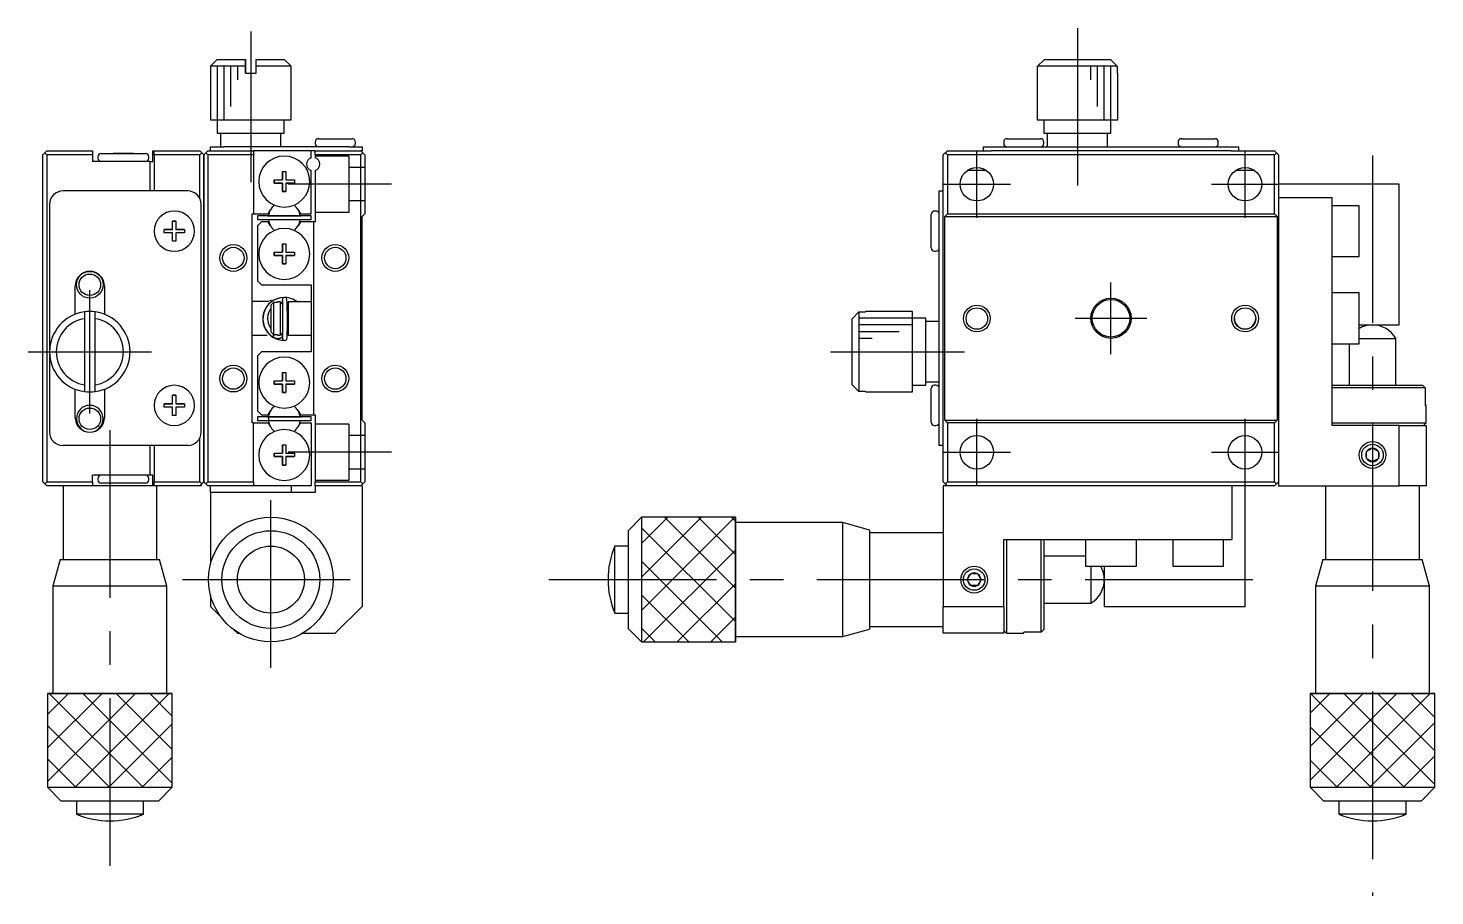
# Model space of a CAD drawing. Extents: x 128 to 393, y 4 to 157.
# Drawn here: x 288.6 to 393.4, y 55.8 to 120.6 of the extents above; entities that cross this region are included whole.
import ezdxf

# ---------------------------------------------------------------- set-up
doc = ezdxf.new("R2010")
doc.units = 0
doc.header["$LTSCALE"] = 10
doc.linetypes.add('CENTER', pattern=[2, 1.25, -0.25, 0.25, -0.25])
doc.linetypes.add('DASHED', pattern=[3.5, 2, -1.5])
doc.layers.get('0').update_dxf_attribs({"linetype": 'CONTINUOUS'})
doc.layers.add('CENTER', color=1, linetype='CENTER')

msp = doc.modelspace()

# ---------------------------------------------------------------- linework, layer by layer
at = {"color": 7, "linetype": 'CONTINUOUS'}
for p, q in [((302.656039, 118.210398), (302.156039, 117.710398)), ((304.756039, 117.710398), (302.156039, 117.710398)), ((302.156039, 117.710398), (302.156039, 113.710398)), ((302.656039, 118.210398), (304.756039, 118.210398)), ((302.656039, 118.210398), (304.756039, 118.210398)), ((304.756039, 117.710398), (304.756039, 118.210398)), ((304.756039, 118.210398), (304.756039, 117.710398)), ((304.756039, 117.210398), (304.756039, 117.710398)), ((304.756039, 117.710398), (304.756039, 117.210398)), ((305.556039, 118.210398), (307.656039, 118.210398)), ((305.556039, 118.210398), (307.656039, 118.210398)), ((305.556039, 117.710398), (305.556039, 118.210398)), ((308.156039, 117.710398), (305.556039, 117.710398)), ((305.556039, 117.210398), (305.556039, 117.710398)), ((308.156039, 117.710398), (307.656039, 118.210398)), ((308.156039, 113.710398), (308.156039, 117.710398)), ((363.821406, 117.710398), (364.326827, 118.210398)), ((363.821406, 117.210398), (363.821406, 117.710398)), ((369.767833, 117.710398), (363.821406, 117.710398)), ((364.326827, 118.210398), (369.262412, 118.210398)), ((369.262412, 118.210398), (369.767833, 117.710398)), ((369.767833, 117.710398), (369.767833, 117.210398)), ((304.756039, 117.210398), (305.556039, 117.210398)), ((304.756039, 117.210398), (305.556039, 117.210398)), ((363.79462, 117.210398), (363.821406, 117.210398)), ((363.79462, 117.210398), (363.79462, 113.710398)), ((369.767833, 117.210398), (369.79462, 117.210398)), ((369.79462, 113.710398), (369.79462, 117.210398)), ((302.156039, 113.710398), (308.156039, 113.710398)), ((302.656039, 113.710398), (302.656039, 112.710398)), ((307.656039, 112.710398), (307.656039, 113.710398)), ((363.79462, 113.710398), (369.79462, 113.710398)), ((363.79462, 113.710398), (364.29462, 113.710398)), ((364.29462, 113.710398), (369.29462, 113.710398)), ((364.29462, 113.710398), (369.29462, 113.710398)), ((364.29462, 113.710398), (364.29462, 112.710398)), ((369.29462, 113.710398), (369.79462, 113.710398)), ((369.29462, 112.710398), (369.29462, 113.710398)), ((302.656039, 112.710398), (307.656039, 112.710398)), ((302.906039, 112.710398), (302.906039, 111.710398)), ((307.406039, 111.710398), (307.406039, 112.710398)), ((310.206039, 112.310398), (312.706039, 112.310398)), ((310.706039, 112.310398), (311.331039, 112.310398)), ((311.331039, 112.310398), (311.581039, 112.310398)), ((311.581039, 112.310398), (312.206039, 112.310398)), ((361.54462, 112.310398), (364.04462, 112.310398)), ((364.29462, 112.710398), (369.29462, 112.710398)), ((364.29462, 112.710398), (364.54462, 112.710398)), ((364.54462, 112.710398), (364.54462, 111.710398)), ((369.04462, 112.710398), (369.29462, 112.710398)), ((369.04462, 111.710398), (369.04462, 112.710398)), ((374.54462, 112.310398), (377.04462, 112.310398)), ((289.656039, 111.110398), (289.806039, 111.260398)), ((289.806039, 111.260398), (289.956039, 111.410398)), ((289.956039, 111.110398), (289.806039, 111.260398)), ((289.956039, 111.410398), (293.356039, 111.410398)), ((293.356039, 111.410398), (293.356039, 111.110398)), ((294.006039, 111.210398), (297.306039, 111.210398)), ((294.006039, 111.210398), (295.531039, 111.210398)), ((294.906039, 111.210398), (295.531039, 111.210398)), ((295.531039, 111.210398), (294.906039, 111.210398)), ((295.531039, 111.210398), (295.656039, 111.210398)), ((295.531039, 111.210398), (295.781039, 111.210398)), ((295.781039, 111.210398), (295.531039, 111.210398)), ((295.656039, 111.210398), (295.781039, 111.210398)), ((295.781039, 111.210398), (297.306039, 111.210398)), ((296.406039, 111.210398), (295.781039, 111.210398)), ((295.781039, 111.210398), (296.406039, 111.210398)), ((297.856039, 110.610398), (297.856039, 111.410398)), ((297.856039, 111.410398), (297.956039, 111.410398)), ((297.956039, 111.410398), (301.356039, 111.410398)), ((297.956039, 111.110398), (297.956039, 111.410398)), ((301.356039, 111.410398), (301.506039, 111.260398)), ((301.506039, 111.260398), (301.356039, 111.110398)), ((301.506039, 111.260398), (301.656039, 111.110398)), ((301.806039, 111.260398), (301.656039, 111.110398)), ((301.806039, 111.260398), (301.956039, 111.410398)), ((301.956039, 111.110398), (301.806039, 111.260398)), ((301.956039, 111.410398), (305.356039, 111.410398)), ((302.156039, 111.410398), (302.156039, 111.710398)), ((302.156039, 111.710398), (303.156039, 111.710398)), ((310.656039, 111.710398), (303.156039, 111.710398)), ((305.356039, 111.410398), (305.356039, 111.110398)), ((309.656039, 111.410398), (305.356039, 111.410398)), ((309.956039, 111.410398), (309.656039, 111.410398)), ((309.656039, 110.887367), (309.656039, 111.410398)), ((309.956039, 112.060398), (309.956039, 111.960398)), ((309.956039, 111.110398), (309.956039, 111.410398)), ((309.956039, 111.410398), (313.356039, 111.410398)), ((312.256039, 111.710398), (310.656039, 111.710398)), ((312.456039, 111.710398), (312.256039, 111.710398)), ((312.456039, 111.710398), (313.456039, 111.710398)), ((312.956039, 111.960398), (312.956039, 112.060398)), ((313.456039, 111.410398), (313.356039, 111.410398)), ((313.356039, 111.410398), (313.506039, 111.260398)), ((313.506039, 111.260398), (313.356039, 111.110398)), ((313.456039, 111.710398), (313.456039, 111.410398)), ((313.656039, 111.110398), (313.506039, 111.260398)), ((356.94462, 111.260398), (356.79462, 111.110398)), ((357.09462, 111.410398), (356.94462, 111.260398)), ((357.09462, 111.110398), (356.94462, 111.260398)), ((357.09462, 111.410398), (360.35873, 111.410398)), ((359.79462, 111.410398), (359.79462, 111.710398)), ((359.79462, 111.710398), (360.79462, 111.710398)), ((360.79462, 111.410398), (360.35873, 111.410398)), ((360.79462, 111.710398), (361.99462, 111.710398)), ((377.79462, 111.410398), (360.79462, 111.410398)), ((361.29462, 112.060398), (361.29462, 111.960398)), ((361.99462, 111.710398), (363.59462, 111.710398)), ((363.59462, 111.710398), (374.99462, 111.710398)), ((364.29462, 111.960398), (364.29462, 112.060398)), ((374.29462, 112.060398), (374.29462, 111.960398)), ((374.99462, 111.710398), (376.59462, 111.710398)), ((376.59462, 111.710398), (377.79462, 111.710398)), ((377.29462, 111.960398), (377.29462, 112.060398)), ((377.79462, 111.710398), (378.79462, 111.710398)), ((378.23051, 111.410398), (377.79462, 111.410398)), ((378.23051, 111.410398), (381.49462, 111.410398)), ((378.79462, 111.710398), (378.79462, 111.410398)), ((381.64462, 111.260398), (381.49462, 111.410398)), ((381.64462, 111.260398), (381.49462, 111.110398)), ((381.79462, 111.110398), (381.64462, 111.260398)), ((289.656039, 86.710398), (289.656039, 111.110398)), ((289.956039, 111.110398), (289.956039, 86.710398)), ((293.356039, 111.110398), (289.956039, 111.110398)), ((293.356039, 111.110398), (293.356039, 110.610398)), ((294.856039, 110.610398), (293.356039, 110.610398)), ((293.756039, 110.960398), (293.756039, 110.860398)), ((296.456039, 110.610398), (294.856039, 110.610398)), ((297.656039, 110.610398), (296.456039, 110.610398)), ((297.556039, 110.860398), (297.556039, 110.960398)), ((297.656039, 108.410398), (297.656039, 110.610398)), ((297.656039, 110.610398), (297.856039, 110.610398)), ((301.356039, 111.110398), (297.956039, 111.110398)), ((297.956039, 111.110398), (297.956039, 108.410398)), ((301.356039, 107.846288), (301.356039, 111.110398)), ((301.656039, 111.110398), (301.656039, 86.710398)), ((301.656039, 86.710398), (301.656039, 111.110398)), ((305.356039, 111.110398), (301.956039, 111.110398)), ((301.956039, 111.110398), (301.956039, 86.710398)), ((305.356039, 111.110398), (305.356039, 106.710398)), ((309.956039, 111.110398), (309.956039, 110.887367)), ((313.356039, 111.110398), (309.956039, 111.110398)), ((313.356039, 86.710398), (313.356039, 111.110398)), ((313.656039, 111.110398), (313.656039, 106.710398)), ((356.79462, 86.710398), (356.79462, 111.110398)), ((357.09462, 111.110398), (357.09462, 106.710398)), ((381.49462, 111.110398), (357.09462, 111.110398)), ((381.49462, 106.710398), (381.49462, 111.110398)), ((381.79462, 111.110398), (381.79462, 86.710398)), ((306.906039, 109.235398), (307.531039, 109.235398)), ((306.906039, 108.985398), (306.906039, 109.235398)), ((306.906039, 109.235398), (306.906039, 108.985398)), ((307.531039, 109.860398), (307.781039, 109.860398)), ((307.531039, 109.235398), (307.531039, 109.860398)), ((307.531039, 109.860398), (307.531039, 109.235398)), ((307.781039, 109.860398), (307.781039, 109.235398)), ((307.781039, 109.235398), (308.406039, 109.235398)), ((308.406039, 109.235398), (308.406039, 108.985398)), ((309.656039, 106.710398), (309.656039, 109.933428)), ((309.956039, 109.933428), (309.956039, 106.110398)), ((360.012888, 109.933428), (358.576352, 109.933428)), ((380.012888, 109.933428), (378.576352, 109.933428)), ((300.456039, 108.410398), (291.156039, 108.410398)), ((307.531039, 108.985398), (306.906039, 108.985398)), ((306.906039, 108.985398), (307.531039, 108.985398)), ((307.531039, 108.360398), (307.531039, 108.985398)), ((307.531039, 108.985398), (307.531039, 108.360398)), ((307.781039, 108.360398), (307.531039, 108.360398)), ((307.531039, 108.360398), (307.781039, 108.360398)), ((308.406039, 108.985398), (307.781039, 108.985398)), ((307.781039, 108.985398), (307.781039, 108.360398)), ((307.781039, 108.985398), (308.406039, 108.985398)), ((356.49462, 108.410398), (356.79462, 108.410398)), ((356.49462, 107.410398), (356.49462, 108.410398)), ((390.79462, 108.910398), (381.79462, 108.910398)), ((390.79462, 98.410398), (390.79462, 108.910398)), ((290.156039, 107.410398), (290.156039, 96.410398)), ((301.456039, 90.410398), (301.456039, 107.410398)), ((306.454573, 106.710398), (306.625036, 107.005648)), ((308.687042, 107.005648), (308.857505, 106.710398)), ((356.49462, 106.210398), (356.49462, 107.410398)), ((381.79462, 107.910398), (385.79462, 107.910398)), ((385.79462, 90.910398), (385.79462, 107.910398)), ((387.79462, 107.310398), (385.79462, 107.310398)), ((387.79462, 103.510398), (387.79462, 107.310398)), ((299.331039, 106.160398), (299.581039, 106.160398)), ((299.331039, 105.535398), (299.331039, 106.160398)), ((299.581039, 106.160398), (299.331039, 106.160398)), ((299.581039, 106.160398), (299.581039, 105.535398)), ((305.256039, 106.710398), (305.356039, 106.710398)), ((305.256039, 99.710398), (305.256039, 106.710398)), ((305.356039, 106.710398), (306.454573, 106.710398)), ((305.656039, 106.560398), (305.656039, 106.260398)), ((309.656039, 106.560398), (305.656039, 106.560398)), ((306.475027, 106.560398), (305.656039, 106.560398)), ((309.656039, 106.260398), (305.656039, 106.260398)), ((305.956039, 106.110398), (305.656039, 105.810398)), ((306.454573, 106.110398), (305.956039, 106.110398)), ((306.406039, 106.5604), (306.475027, 106.5604)), ((306.406039, 106.5604), (306.475027, 106.5604)), ((306.406039, 106.5604), (306.475027, 106.5604)), ((306.406039, 106.5604), (306.475027, 106.5604)), ((306.406039, 106.5604), (308.906039, 106.5604)), ((306.406039, 106.5604), (306.475027, 106.5604)), ((306.406039, 106.5604), (306.475027, 106.5604)), ((306.406039, 106.5604), (306.475027, 106.5604)), ((306.625036, 105.815148), (306.454573, 106.110398)), ((308.857505, 106.110398), (308.687042, 105.815148)), ((308.837051, 106.5604), (308.906039, 106.5604)), ((308.837051, 106.5604), (308.906039, 106.5604)), ((308.837051, 106.5604), (308.906039, 106.5604)), ((308.837051, 106.5604), (308.906039, 106.5604)), ((308.837051, 106.5604), (308.906039, 106.5604)), ((308.837051, 106.5604), (308.906039, 106.5604)), ((308.837051, 106.5604), (308.906039, 106.5604)), ((308.837051, 106.5604), (308.906039, 106.5604)), ((308.837051, 106.5604), (308.906039, 106.5604)), ((308.837051, 106.5604), (308.906039, 106.5604)), ((308.837051, 106.5604), (308.906039, 106.5604)), ((308.837051, 106.5604), (308.906039, 106.5604)), ((308.837051, 106.5604), (308.906039, 106.5604)), ((309.656039, 106.560398), (308.837052, 106.560398)), ((308.857505, 106.710398), (309.656039, 106.710398)), ((309.856039, 106.110398), (308.857505, 106.110398)), ((309.656039, 106.260398), (309.656039, 106.560398)), ((309.856039, 91.710398), (309.856039, 106.110398)), ((309.956039, 106.110398), (309.856039, 106.110398)), ((313.456039, 106.510398), (313.656039, 106.710398)), ((313.456039, 91.310398), (313.456039, 106.510398)), ((355.89462, 104.160398), (355.89462, 106.660398)), ((356.24462, 106.910398), (356.14462, 106.910398)), ((356.49462, 104.610398), (356.49462, 106.210398)), ((356.89462, 106.510398), (357.09462, 106.710398)), ((356.89462, 106.510398), (381.69462, 106.510398)), ((356.89462, 91.310398), (356.89462, 106.510398)), ((357.09462, 106.710398), (381.49462, 106.710398)), ((381.49462, 106.710398), (381.69462, 106.510398)), ((381.69462, 106.510398), (381.69462, 91.310398)), ((298.706039, 105.535398), (299.331039, 105.535398)), ((298.706039, 105.285398), (298.706039, 105.535398)), ((299.331039, 105.535398), (298.706039, 105.535398)), ((299.331039, 105.285398), (298.706039, 105.285398)), ((299.331039, 104.660398), (299.331039, 105.285398)), ((299.581039, 105.535398), (300.206039, 105.535398)), ((300.206039, 105.535398), (299.581039, 105.535398)), ((299.581039, 105.285398), (299.581039, 104.660398)), ((300.206039, 105.285398), (299.581039, 105.285398)), ((300.206039, 105.535398), (300.206039, 105.285398)), ((305.656039, 105.810398), (305.656039, 101.710398)), ((299.581039, 104.660398), (299.331039, 104.660398)), ((307.531039, 104.460398), (307.781039, 104.460398)), ((307.531039, 103.835398), (307.531039, 104.460398)), ((307.531039, 104.460398), (307.531039, 103.835398)), ((307.781039, 104.460398), (307.781039, 103.835398)), ((356.14462, 103.910398), (356.24462, 103.910398)), ((356.49462, 93.210398), (356.49462, 104.610398)), ((306.906039, 103.835398), (307.531039, 103.835398)), ((306.906039, 103.585398), (306.906039, 103.835398)), ((306.906039, 103.835398), (306.906039, 103.585398)), ((307.531039, 103.585398), (306.906039, 103.585398)), ((306.906039, 103.585398), (307.531039, 103.585398)), ((307.531039, 102.960398), (307.531039, 103.585398)), ((307.531039, 103.585398), (307.531039, 102.960398)), ((307.781039, 102.960398), (307.531039, 102.960398)), ((307.531039, 102.960398), (307.781039, 102.960398)), ((307.781039, 103.835398), (308.406039, 103.835398)), ((308.406039, 103.585398), (307.781039, 103.585398)), ((307.781039, 103.585398), (307.781039, 102.960398)), ((307.781039, 103.585398), (308.406039, 103.585398)), ((308.406039, 103.835398), (308.406039, 103.585398)), ((385.79462, 103.510398), (387.79462, 103.510398)), ((292.056039, 99.201455), (292.056039, 101.310398)), ((294.256039, 101.310398), (294.256039, 99.201455)), ((305.656039, 101.710398), (305.956039, 101.410398)), ((305.956039, 101.410398), (309.656039, 101.410398)), ((309.656039, 101.410398), (309.656039, 96.410398)), ((387.79462, 100.810398), (385.79462, 100.810398)), ((387.79462, 97.010398), (387.79462, 100.810398)), ((306.494793, 100.160398), (305.256039, 100.160398)), ((305.256039, 98.110398), (305.256039, 99.710398)), ((306.555956, 100.202458), (306.549994, 100.206442)), ((306.671429, 100.270381), (306.555962, 100.211786)), ((306.856039, 100.090398), (306.656039, 99.880347)), ((306.656039, 99.880347), (306.656039, 97.900448)), ((306.856039, 100.090398), (306.856039, 97.690398)), ((307.156039, 100.090398), (306.856039, 100.090398)), ((307.156039, 100.140398), (307.156039, 100.090398)), ((307.356039, 100.140398), (307.156039, 100.140398)), ((307.356039, 100.140398), (307.356039, 97.640398)), ((307.529637, 99.9668), (307.356039, 100.140398)), ((307.409988, 100.086603), (307.501619, 100.10167)), ((307.459363, 100.037363), (307.418694, 100.088346)), ((307.499559, 100.023452), (307.498954, 99.997825)), ((307.502907, 100.139574), (307.499559, 100.023452)), ((307.508336, 100.254935), (307.502907, 100.139574)), ((307.52938, 100.358863), (307.508336, 100.254935)), ((307.518759, 100.250908), (307.518759, 97.471253)), ((307.59882, 100.436136), (307.52938, 100.358863)), ((307.697476, 100.460876), (307.59882, 100.436136)), ((307.795557, 100.425025), (307.697476, 100.460876)), ((307.856649, 100.338468), (307.795557, 100.425025)), ((307.876637, 100.092056), (307.902544, 100.087103)), ((307.956039, 100.140398), (307.87744, 100.061799)), ((307.956039, 100.140398), (307.956039, 97.640398)), ((309.656039, 100.140398), (307.956039, 100.140398)), ((292.756039, 99.383611), (292.756039, 98.87819)), ((292.756039, 99.383611), (292.756039, 93.437184)), ((292.756039, 98.87819), (292.756039, 93.942605)), ((293.556039, 98.87819), (293.556039, 99.383611)), ((293.556039, 93.942605), (293.556039, 98.87819)), ((306.459498, 99.209666), (306.5085, 99.348451)), ((306.5085, 99.348451), (306.5744, 99.48237)), ((306.5744, 99.48237), (306.632518, 99.574717)), ((306.632518, 99.574717), (306.655868, 99.607243)), ((349.99462, 98.87819), (350.49462, 99.383611)), ((349.99462, 93.942605), (349.99462, 98.87819)), ((350.49462, 99.383611), (350.49462, 93.437184)), ((350.49462, 99.383611), (350.99462, 99.383611)), ((350.99462, 99.383611), (350.99462, 99.410398)), ((354.49462, 99.410398), (350.99462, 99.410398)), ((354.49462, 98.910398), (354.49462, 99.410398)), ((354.49462, 93.410398), (354.49462, 99.410398)), ((354.49462, 93.910398), (354.49462, 98.910398)), ((354.49462, 93.910398), (354.49462, 98.910398)), ((355.49462, 98.910398), (354.49462, 98.910398)), ((355.49462, 93.910398), (355.49462, 98.910398)), ((355.49462, 98.660398), (355.49462, 98.910398)), ((356.49462, 98.660398), (355.49462, 98.660398)), ((305.256039, 91.110398), (305.256039, 98.110398)), ((305.256039, 97.660398), (306.37583, 97.660398)), ((306.656039, 97.900448), (306.856039, 97.690398)), ((306.797513, 97.515958), (306.883241, 97.67419)), ((306.823462, 97.553352), (306.819718, 97.546263)), ((306.827582, 97.560958), (306.823462, 97.553352)), ((306.832056, 97.569045), (306.827582, 97.560958)), ((306.836862, 97.577572), (306.832056, 97.569045)), ((306.841976, 97.586498), (306.836862, 97.577572)), ((306.847374, 97.595777), (306.841976, 97.586498)), ((306.853029, 97.605364), (306.847374, 97.595777)), ((306.858912, 97.615212), (306.853029, 97.605364)), ((306.856039, 97.690398), (307.156039, 97.690398)), ((306.864994, 97.625272), (306.858912, 97.615212)), ((306.871246, 97.635494), (306.864994, 97.625272)), ((306.877636, 97.645827), (306.871246, 97.635494)), ((306.884133, 97.656221), (306.877636, 97.645827)), ((306.883241, 97.67419), (306.894709, 97.692087)), ((306.890705, 97.666624), (306.884133, 97.656221)), ((306.905986, 97.690398), (306.890705, 97.666624)), ((307.156039, 97.690398), (307.156039, 97.640398)), ((307.156039, 97.640398), (307.356039, 97.640398)), ((307.356039, 97.640398), (307.530857, 97.815215)), ((307.501421, 97.629131), (307.501571, 97.640273)), ((307.501421, 97.629131), (307.506298, 97.501491)), ((307.501571, 97.640273), (307.502676, 97.651383)), ((307.502676, 97.651383), (307.504732, 97.662399)), ((307.504732, 97.662399), (307.507727, 97.673262)), ((307.507727, 97.673262), (307.511643, 97.683911)), ((307.511643, 97.683911), (307.516461, 97.694289)), ((307.516461, 97.694289), (307.522153, 97.704339)), ((307.522153, 97.704339), (307.528689, 97.714006)), ((307.949332, 97.646885), (307.876661, 97.631353)), ((307.878711, 97.710398), (307.886039, 97.710398)), ((307.878882, 97.717555), (307.956039, 97.640398)), ((307.956039, 97.640398), (309.656039, 97.640398)), ((387.79462, 98.410398), (390.79462, 98.410398)), ((306.805077, 97.512308), (306.805073, 97.511269)), ((306.805073, 97.511269), (306.805577, 97.510231)), ((306.80529, 97.513672), (306.805077, 97.512308)), ((306.805712, 97.515356), (306.80529, 97.513672)), ((306.805577, 97.510231), (306.832782, 97.493881)), ((306.806342, 97.517358), (306.805712, 97.515356)), ((306.807179, 97.519673), (306.806342, 97.517358)), ((306.808221, 97.522296), (306.807179, 97.519673)), ((306.809465, 97.525221), (306.808221, 97.522296)), ((306.810908, 97.528441), (306.809465, 97.525221)), ((306.813425, 97.533776), (306.810908, 97.528441)), ((306.816367, 97.539727), (306.813425, 97.533776)), ((306.819718, 97.546263), (306.816367, 97.539727)), ((306.832782, 97.493881), (306.862297, 97.478035)), ((306.862297, 97.478035), (306.892562, 97.46368)), ((306.892562, 97.46368), (306.923501, 97.450851)), ((306.923501, 97.450851), (306.955036, 97.43958)), ((306.955036, 97.43958), (306.987091, 97.429893)), ((306.987091, 97.429893), (307.019585, 97.421815)), ((307.019585, 97.421815), (307.05244, 97.415366)), ((307.05244, 97.415366), (307.085573, 97.410562)), ((307.085573, 97.410562), (307.118904, 97.407413)), ((307.118904, 97.407413), (307.152349, 97.405928)), ((307.152349, 97.405928), (307.185827, 97.406111)), ((307.185827, 97.406111), (307.219254, 97.407961)), ((307.219254, 97.407961), (307.25255, 97.411473)), ((307.25255, 97.411473), (307.28563, 97.416638)), ((307.28563, 97.416638), (307.318415, 97.423445)), ((307.318415, 97.423445), (307.350823, 97.431876)), ((307.350823, 97.431876), (307.382773, 97.441911)), ((307.382773, 97.441911), (307.414188, 97.453525)), ((307.414188, 97.453525), (307.44499, 97.466689)), ((307.44499, 97.466689), (307.475103, 97.481372)), ((307.475103, 97.481372), (307.504452, 97.497537)), ((307.504452, 97.497537), (307.506481, 97.498726)), ((307.506298, 97.501491), (307.517213, 97.398222)), ((307.517213, 97.398222), (307.568518, 97.308962)), ((307.568518, 97.308962), (307.659337, 97.263606)), ((307.659337, 97.263606), (307.761527, 97.276774)), ((307.761527, 97.276774), (307.838735, 97.344924)), ((307.838735, 97.344924), (307.868509, 97.452028)), ((385.79462, 97.010398), (387.79462, 97.010398)), ((387.04462, 97.010398), (387.04462, 93.910398)), ((387.79462, 97.410398), (390.54462, 97.410398)), ((390.54462, 93.910398), (390.54462, 97.410398)), ((290.156039, 96.410398), (290.156039, 90.410398)), ((305.956039, 96.410398), (305.656039, 96.110398)), ((305.656039, 96.110398), (305.656039, 92.010398)), ((309.656039, 96.410398), (305.956039, 96.410398)), ((307.531039, 94.860398), (307.781039, 94.860398)), ((307.531039, 94.235398), (307.531039, 94.860398)), ((307.531039, 94.860398), (307.531039, 94.235398)), ((307.781039, 94.860398), (307.781039, 94.235398)), ((292.056039, 91.510398), (292.056039, 93.619341)), ((292.756039, 93.942605), (292.756039, 93.437184)), ((293.556039, 93.437184), (293.556039, 93.942605)), ((294.256039, 93.619341), (294.256039, 91.510398)), ((306.906039, 94.235398), (307.531039, 94.235398)), ((306.906039, 93.985398), (306.906039, 94.235398)), ((306.906039, 94.235398), (306.906039, 93.985398)), ((307.531039, 93.985398), (306.906039, 93.985398)), ((306.906039, 93.985398), (307.531039, 93.985398)), ((307.531039, 93.360398), (307.531039, 93.985398)), ((307.531039, 93.985398), (307.531039, 93.360398)), ((307.781039, 93.360398), (307.531039, 93.360398)), ((307.531039, 93.360398), (307.781039, 93.360398)), ((307.781039, 94.235398), (308.406039, 94.235398)), ((308.406039, 93.985398), (307.781039, 93.985398)), ((307.781039, 93.985398), (307.781039, 93.360398)), ((307.781039, 93.985398), (308.406039, 93.985398)), ((308.406039, 94.235398), (308.406039, 93.985398)), ((350.49462, 93.437184), (349.99462, 93.942605)), ((350.99462, 93.437184), (350.49462, 93.437184)), ((350.99462, 93.410398), (350.99462, 93.437184)), ((350.99462, 93.410398), (354.49462, 93.410398)), ((354.49462, 93.410398), (354.49462, 93.910398)), ((354.49462, 93.910398), (355.49462, 93.910398)), ((355.49462, 93.910398), (355.49462, 94.160398)), ((355.49462, 94.160398), (356.49462, 94.160398)), ((355.89462, 91.160398), (355.89462, 93.660398)), ((356.24462, 93.910398), (356.14462, 93.910398)), ((385.79462, 93.910398), (392.519871, 93.910398)), ((392.723678, 93.710398), (385.79462, 93.710398)), ((392.519871, 93.910398), (392.723678, 93.710398)), ((392.723678, 93.710398), (392.723678, 92.410398)), ((298.706039, 92.535398), (299.331039, 92.535398)), ((298.706039, 92.285398), (298.706039, 92.535398)), ((299.331039, 92.535398), (298.706039, 92.535398)), ((299.331039, 93.160398), (299.581039, 93.160398)), ((299.331039, 92.535398), (299.331039, 93.160398)), ((299.581039, 93.160398), (299.331039, 93.160398)), ((299.581039, 93.160398), (299.581039, 92.535398)), ((299.581039, 92.535398), (300.206039, 92.535398)), ((300.206039, 92.535398), (299.581039, 92.535398)), ((300.206039, 92.535398), (300.206039, 92.285398)), ((356.49462, 91.610398), (356.49462, 93.210398)), ((392.79462, 92.410398), (392.723678, 92.410398)), ((392.79462, 91.110398), (392.79462, 92.410398)), ((299.331039, 92.285398), (298.706039, 92.285398)), ((299.331039, 91.660398), (299.331039, 92.285398)), ((299.581039, 91.660398), (299.331039, 91.660398)), ((299.581039, 92.285398), (299.581039, 91.660398)), ((300.206039, 92.285398), (299.581039, 92.285398)), ((305.656039, 92.010398), (305.956039, 91.710398)), ((305.656039, 91.560398), (305.656039, 91.260398)), ((309.656039, 91.560398), (305.656039, 91.560398)), ((306.475027, 91.560398), (305.656039, 91.560398)), ((309.656039, 91.260398), (305.656039, 91.260398)), ((305.956039, 91.710398), (306.454573, 91.710398)), ((306.406039, 91.5604), (306.475027, 91.5604)), ((306.406039, 91.5604), (306.475027, 91.5604)), ((306.406039, 91.5604), (308.906039, 91.5604)), ((306.406039, 91.5604), (306.475027, 91.5604)), ((306.406039, 91.5604), (306.475027, 91.5604)), ((306.454573, 91.710398), (306.625036, 92.005648)), ((308.687042, 92.005648), (308.857505, 91.710398)), ((308.837051, 91.5604), (308.906039, 91.5604)), ((308.837051, 91.5604), (308.906039, 91.5604)), ((308.837051, 91.5604), (308.906039, 91.5604)), ((308.837051, 91.5604), (308.906039, 91.5604)), ((308.837051, 91.5604), (308.906039, 91.5604)), ((308.837051, 91.5604), (308.906039, 91.5604)), ((308.837051, 91.5604), (308.906039, 91.5604)), ((308.837051, 91.5604), (308.906039, 91.5604)), ((308.837051, 91.5604), (308.906039, 91.5604)), ((308.837051, 91.5604), (308.906039, 91.5604)), ((308.837051, 91.5604), (308.906039, 91.5604)), ((308.837051, 91.5604), (308.906039, 91.5604)), ((308.837051, 91.5604), (308.906039, 91.5604)), ((309.656039, 91.560398), (308.837052, 91.560398)), ((308.857505, 91.710398), (309.856039, 91.710398)), ((309.656039, 91.260398), (309.656039, 91.560398)), ((309.856039, 91.710398), (309.956039, 91.710398)), ((309.956039, 91.710398), (309.956039, 86.710398)), ((313.656039, 91.110398), (313.456039, 91.310398)), ((356.49462, 90.410398), (356.49462, 91.610398)), ((356.89462, 91.310398), (381.69462, 91.310398)), ((357.09462, 91.110398), (356.89462, 91.310398)), ((381.69462, 91.310398), (381.49462, 91.110398)), ((305.356039, 91.110398), (305.256039, 91.110398)), ((305.356039, 86.710398), (305.356039, 91.110398)), ((305.356039, 91.110398), (306.454573, 91.110398)), ((306.454573, 91.110398), (306.625036, 90.815148)), ((308.687042, 90.815148), (308.857505, 91.110398)), ((308.857505, 91.110398), (309.656039, 91.110398)), ((309.656039, 91.110398), (309.656039, 86.410398)), ((313.656039, 91.110398), (313.656039, 86.710398)), ((356.14462, 90.910398), (356.24462, 90.910398)), ((356.49462, 89.410398), (356.49462, 90.410398)), ((381.49462, 91.110398), (357.09462, 91.110398)), ((357.09462, 91.110398), (357.09462, 86.710398)), ((381.49462, 86.710398), (381.49462, 91.110398)), ((385.79462, 91.110398), (392.79462, 91.110398)), ((390.79462, 90.910398), (385.79462, 90.910398)), ((390.79462, 86.410398), (390.79462, 90.910398)), ((390.79462, 90.910398), (392.79462, 90.910398)), ((392.59462, 90.910398), (392.79462, 91.110398)), ((392.79462, 90.910398), (392.79462, 86.410398)), ((300.456039, 89.410398), (291.156039, 89.410398)), ((297.656039, 87.210398), (297.656039, 89.410398)), ((297.956039, 89.410398), (297.956039, 86.710398)), ((301.356039, 86.710398), (301.356039, 89.974508)), ((307.531039, 89.460398), (307.781039, 89.460398)), ((307.531039, 88.835398), (307.531039, 89.460398)), ((307.531039, 89.460398), (307.531039, 88.835398)), ((307.781039, 89.460398), (307.781039, 88.835398)), ((356.79462, 89.410398), (356.49462, 89.410398)), ((388.380874, 88.991137), (388.758366, 89.209082)), ((388.758366, 89.209082), (388.79462, 89.230013)), ((388.79462, 89.230013), (388.830874, 89.209082)), ((388.830874, 89.209082), (389.208366, 88.991137)), ((306.906039, 88.835398), (307.531039, 88.835398)), ((306.906039, 88.585398), (306.906039, 88.835398)), ((306.906039, 88.835398), (306.906039, 88.585398)), ((307.531039, 88.585398), (306.906039, 88.585398)), ((306.906039, 88.585398), (307.531039, 88.585398)), ((307.531039, 87.960398), (307.531039, 88.585398)), ((307.531039, 88.585398), (307.531039, 87.960398)), ((307.781039, 88.835398), (308.406039, 88.835398)), ((308.406039, 88.585398), (307.781039, 88.585398)), ((307.781039, 88.585398), (307.781039, 87.960398)), ((307.781039, 88.585398), (308.406039, 88.585398)), ((308.406039, 88.835398), (308.406039, 88.585398)), ((388.34462, 88.970205), (388.380874, 88.991137)), ((388.34462, 88.928343), (388.34462, 88.970205)), ((388.34462, 88.492453), (388.34462, 88.928343)), ((388.34462, 88.45059), (388.34462, 88.492453)), ((388.380874, 88.429659), (388.34462, 88.45059)), ((388.758366, 88.211714), (388.380874, 88.429659)), ((388.79462, 88.190782), (388.758366, 88.211714)), ((388.830874, 88.211714), (388.79462, 88.190782)), ((389.208366, 88.429659), (388.830874, 88.211714)), ((389.208366, 88.991137), (389.24462, 88.970205)), ((389.24462, 88.45059), (389.208366, 88.429659)), ((389.24462, 88.970205), (389.24462, 88.928343)), ((389.24462, 88.928343), (389.24462, 88.492453)), ((389.24462, 88.492453), (389.24462, 88.45059)), ((294.856039, 87.210398), (293.356039, 87.210398)), ((293.356039, 86.710398), (293.356039, 87.210398)), ((296.456039, 87.210398), (294.856039, 87.210398)), ((297.656039, 87.210398), (296.456039, 87.210398)), ((297.856039, 87.210398), (297.656039, 87.210398)), ((297.856039, 86.410398), (297.856039, 87.210398)), ((307.781039, 87.960398), (307.531039, 87.960398)), ((307.531039, 87.960398), (307.781039, 87.960398)), ((289.806039, 86.560398), (289.656039, 86.710398)), ((289.806039, 86.560398), (289.956039, 86.710398)), ((289.956039, 86.410398), (289.806039, 86.560398)), ((289.956039, 86.710398), (293.356039, 86.710398)), ((293.356039, 86.410398), (289.956039, 86.410398)), ((291.156039, 86.410398), (291.156039, 80.910398)), ((293.356039, 86.710398), (293.356039, 86.410398)), ((297.856039, 86.410398), (293.356039, 86.410398)), ((293.756039, 86.960398), (293.756039, 86.860398)), ((295.656039, 86.610398), (294.006039, 86.610398)), ((295.531039, 86.610398), (294.906039, 86.610398)), ((295.781039, 86.610398), (295.531039, 86.610398)), ((297.306039, 86.610398), (295.656039, 86.610398)), ((296.406039, 86.610398), (295.781039, 86.610398)), ((297.556039, 86.860398), (297.556039, 86.960398)), ((297.956039, 86.410398), (297.856039, 86.410398)), ((297.956039, 86.710398), (301.356039, 86.710398)), ((297.956039, 86.410398), (297.956039, 86.710398)), ((301.356039, 86.410398), (297.956039, 86.410398)), ((298.156039, 80.910398), (298.156039, 86.410398)), ((301.356039, 86.710398), (301.506039, 86.560398)), ((301.506039, 86.560398), (301.356039, 86.410398)), ((301.456039, 86.410398), (301.356039, 86.410398)), ((301.456039, 86.510398), (301.456039, 86.410398)), ((301.656039, 86.710398), (301.506039, 86.560398)), ((301.806039, 86.560398), (301.656039, 86.710398)), ((301.806039, 86.560398), (301.956039, 86.710398)), ((301.956039, 86.410398), (301.806039, 86.560398)), ((301.956039, 86.710398), (305.356039, 86.710398)), ((305.356039, 86.410398), (301.956039, 86.410398)), ((302.156039, 85.910398), (302.156039, 86.410398)), ((305.356039, 86.710398), (305.356039, 86.410398)), ((309.656039, 86.410398), (305.356039, 86.410398)), ((308.156039, 86.410398), (308.156039, 85.910398)), ((309.956039, 86.710398), (313.356039, 86.710398)), ((309.956039, 86.410398), (309.956039, 86.710398)), ((313.456039, 86.410398), (309.956039, 86.410398)), ((309.956039, 86.410398), (309.956039, 85.910398)), ((313.356039, 86.710398), (313.506039, 86.560398)), ((313.506039, 86.560398), (313.356039, 86.410398)), ((313.456039, 86.410398), (313.456039, 77.410398)), ((313.506039, 86.560398), (313.656039, 86.710398)), ((356.79462, 86.710398), (356.94462, 86.560398)), ((378.29462, 86.410398), (356.79462, 86.410398)), ((356.79462, 86.410398), (356.79462, 77.410398)), ((356.94462, 86.560398), (357.09462, 86.710398)), ((356.94462, 86.560398), (357.09462, 86.410398)), ((357.09462, 86.710398), (381.49462, 86.710398)), ((378.29462, 86.410398), (378.29462, 82.410398)), ((381.49462, 86.410398), (378.29462, 86.410398)), ((379.29462, 77.410398), (379.29462, 86.410398)), ((381.49462, 86.710398), (381.64462, 86.560398)), ((381.49462, 86.410398), (381.64462, 86.560398)), ((381.64462, 86.560398), (381.79462, 86.710398)), ((381.79462, 86.710398), (381.79462, 86.410398)), ((381.79462, 86.410398), (390.79462, 86.410398)), ((385.29462, 86.410398), (385.29462, 80.910398)), ((392.79462, 86.410398), (390.79462, 86.410398)), ((392.29462, 80.910398), (392.29462, 86.410398)), ((302.156039, 85.910398), (302.156039, 80.581935)), ((309.956039, 85.910398), (302.156039, 85.910398)), ((334.29462, 84.060398), (333.29462, 83.060398)), ((334.29462, 84.060398), (334.29462, 74.760398)), ((341.29462, 84.060398), (334.29462, 84.060398)), ((341.29462, 84.060398), (341.29462, 74.760398)), ((341.29462, 84.060398), (341.29462, 83.660398)), ((333.29462, 83.060398), (333.29462, 75.760398)), ((341.29462, 83.660398), (341.29462, 79.410398)), ((341.29462, 83.660398), (341.29462, 75.160398)), ((349.29462, 83.660398), (341.29462, 83.660398)), ((349.29462, 75.160398), (349.29462, 83.660398)), ((351.29462, 83.110398), (349.29462, 83.660398)), ((351.29462, 83.110398), (351.29462, 75.710398)), ((351.29462, 83.110398), (351.29462, 82.910398)), ((351.29462, 82.910398), (351.29462, 75.910398)), ((356.79462, 82.910398), (351.29462, 82.910398)), ((332.29462, 76.910398), (332.29462, 81.910398)), ((333.29462, 81.910398), (332.29462, 81.910398)), ((361.29462, 82.410398), (378.29462, 82.410398)), ((361.29462, 77.410398), (361.29462, 82.410398)), ((361.49462, 82.410398), (361.49462, 75.410398)), ((364.09462, 75.481339), (364.09462, 82.410398)), ((364.29462, 82.410398), (364.29462, 75.685146)), ((367.39462, 82.410398), (367.39462, 80.410398)), ((371.19462, 80.410398), (371.19462, 82.410398)), ((373.89462, 82.410398), (373.89462, 80.410398)), ((377.69462, 80.410398), (377.69462, 82.410398)), ((290.956039, 80.910398), (290.406039, 78.910398)), ((290.956039, 80.910398), (298.356039, 80.910398)), ((290.956039, 80.910398), (291.156039, 80.910398)), ((291.156039, 80.910398), (298.156039, 80.910398)), ((298.156039, 80.910398), (298.356039, 80.910398)), ((298.906039, 78.910398), (298.356039, 80.910398)), ((367.39462, 81.160398), (364.29462, 81.160398)), ((385.09462, 80.910398), (384.54462, 78.910398)), ((385.09462, 80.910398), (392.49462, 80.910398)), ((385.09462, 80.910398), (385.29462, 80.910398)), ((385.29462, 80.910398), (392.29462, 80.910398)), ((392.29462, 80.910398), (392.49462, 80.910398)), ((393.04462, 78.910398), (392.49462, 80.910398)), ((358.595936, 79.446652), (358.813881, 79.824144)), ((358.813881, 79.824144), (358.834812, 79.860398)), ((358.834812, 79.860398), (358.876675, 79.860398)), ((358.876675, 79.860398), (359.312565, 79.860398)), ((359.312565, 79.860398), (359.354427, 79.860398)), ((359.354427, 79.860398), (359.375359, 79.824144)), ((359.375359, 79.824144), (359.593304, 79.446652)), ((367.39462, 80.410398), (371.19462, 80.410398)), ((367.79462, 80.410398), (367.79462, 77.660398)), ((368.79462, 80.410398), (368.79462, 77.410398)), ((373.89462, 80.410398), (377.69462, 80.410398)), ((294.656039, 78.910398), (290.406039, 78.910398)), ((290.406039, 78.910398), (290.406039, 70.910398)), ((298.906039, 78.910398), (294.656039, 78.910398)), ((298.906039, 70.910398), (298.906039, 78.910398)), ((341.29462, 79.410398), (341.29462, 75.160398)), ((358.575004, 79.410398), (358.595936, 79.446652)), ((358.595936, 79.374144), (358.575004, 79.410398)), ((358.813881, 78.996652), (358.595936, 79.374144)), ((358.834812, 78.960398), (358.813881, 78.996652)), ((358.876675, 78.960398), (358.834812, 78.960398)), ((359.312565, 78.960398), (358.876675, 78.960398)), ((359.354427, 78.960398), (359.312565, 78.960398)), ((359.375359, 78.996652), (359.354427, 78.960398)), ((359.593304, 79.374144), (359.375359, 78.996652)), ((359.593304, 79.446652), (359.614235, 79.410398)), ((359.614235, 79.410398), (359.593304, 79.374144)), ((393.04462, 78.910398), (384.54462, 78.910398)), ((384.54462, 78.910398), (384.54462, 70.910398)), ((393.04462, 70.910398), (393.04462, 78.910398)), ((302.156039, 78.23886), (302.156039, 77.410398)), ((364.29462, 77.660398), (367.79462, 77.660398)), ((302.156039, 77.410398), (302.907291, 76.659146)), ((311.456039, 75.410398), (313.456039, 77.410398)), ((332.29462, 76.910398), (333.29462, 76.910398)), ((356.79462, 77.410398), (361.29462, 77.410398)), ((356.79462, 75.410398), (356.79462, 77.410398)), ((361.29462, 77.410398), (361.29462, 75.410398)), ((368.79462, 77.410398), (379.29462, 77.410398)), ((303.904788, 75.661649), (304.156039, 75.410398)), ((333.29462, 75.760398), (334.29462, 74.760398)), ((349.29462, 75.160398), (351.29462, 75.710398)), ((351.29462, 75.910398), (351.29462, 75.710398)), ((351.29462, 75.910398), (356.79462, 75.910398)), ((361.29462, 75.610398), (361.49462, 75.410398)), ((364.29462, 75.685146), (364.09462, 75.481339)), ((304.156039, 75.410398), (304.284858, 75.410398)), ((309.02722, 75.410398), (311.456039, 75.410398)), ((334.29462, 74.760398), (341.29462, 74.760398)), ((341.29462, 75.160398), (341.29462, 74.760398)), ((341.29462, 75.160398), (349.29462, 75.160398)), ((361.29462, 75.410398), (356.79462, 75.410398)), ((361.49462, 75.410398), (362.79462, 75.410398)), ((362.79462, 75.410398), (362.79462, 75.481339)), ((364.09462, 75.481339), (362.79462, 75.481339)), ((290.006039, 70.910398), (299.306039, 70.910398)), ((290.006039, 70.910398), (290.406039, 70.910398)), ((290.006039, 70.910398), (290.006039, 63.910398)), ((290.406039, 70.910398), (298.906039, 70.910398)), ((290.406039, 70.910398), (298.906039, 70.910398)), ((298.906039, 70.910398), (299.306039, 70.910398)), ((299.306039, 63.910398), (299.306039, 70.910398)), ((384.14462, 70.910398), (393.44462, 70.910398)), ((384.14462, 70.910398), (384.54462, 70.910398)), ((384.14462, 70.910398), (384.14462, 63.910398)), ((384.54462, 70.910398), (388.79462, 70.910398)), ((384.54462, 70.910398), (393.04462, 70.910398)), ((388.79462, 70.910398), (393.04462, 70.910398)), ((393.04462, 70.910398), (393.44462, 70.910398)), ((393.44462, 63.910398), (393.44462, 70.910398)), ((290.006039, 63.910398), (299.306039, 63.910398)), ((290.006039, 63.910398), (291.006039, 62.910398)), ((298.306039, 62.910398), (299.306039, 63.910398)), ((384.14462, 63.910398), (393.44462, 63.910398)), ((384.14462, 63.910398), (385.14462, 62.910398)), ((392.44462, 62.910398), (393.44462, 63.910398)), ((291.006039, 62.910398), (298.306039, 62.910398)), ((292.156039, 62.910398), (292.156039, 61.910398)), ((297.156039, 61.910398), (292.156039, 61.910398)), ((297.156039, 61.910398), (297.156039, 62.910398)), ((385.14462, 62.910398), (392.44462, 62.910398)), ((386.29462, 62.910398), (386.29462, 61.910398)), ((391.29462, 61.910398), (386.29462, 61.910398)), ((391.29462, 61.910398), (391.29462, 62.910398))]:
    msp.add_line(p, q, dxfattribs=at)
at = {"color": 3, "linetype": 'CONTINUOUS'}
for p, q in [((302.656039, 117.710398), (302.656039, 113.710398)), ((303.156039, 117.710398), (303.156039, 113.710398)), ((303.656039, 117.710398), (303.656039, 114.710398)), ((304.156039, 117.710398), (304.156039, 116.710398)), ((367.79462, 116.710398), (367.79462, 117.710398)), ((368.29462, 114.710398), (368.29462, 117.710398)), ((368.79462, 113.710398), (368.79462, 117.710398)), ((369.29462, 113.710398), (369.29462, 117.710398)), ((354.49462, 98.910398), (350.49462, 98.910398)), ((354.49462, 98.410398), (350.49462, 98.410398)), ((353.49462, 97.910398), (350.49462, 97.910398)), ((351.49462, 97.410398), (350.49462, 97.410398)), ((334.29462, 82.103842), (336.251176, 84.060398)), ((334.29462, 79.603842), (338.751176, 84.060398)), ((334.29462, 77.103842), (341.251176, 84.060398)), ((336.009585, 84.060398), (341.29462, 78.775363)), ((338.509585, 84.060398), (341.29462, 81.275363)), ((341.009585, 84.060398), (341.29462, 83.775363)), ((334.29462, 83.275363), (341.29462, 76.275363)), ((334.29462, 80.775363), (340.309585, 74.760398)), ((334.451176, 74.760398), (341.29462, 81.603842)), ((336.951176, 74.760398), (341.29462, 79.103842)), ((334.29462, 78.275363), (337.809585, 74.760398)), ((339.451176, 74.760398), (341.29462, 76.603842)), ((334.29462, 75.775363), (335.309585, 74.760398)), ((290.006039, 69.351681), (291.564756, 70.910398)), ((290.006039, 66.851681), (294.064756, 70.910398)), ((290.006039, 64.351681), (296.564756, 70.910398)), ((290.123166, 70.910398), (297.123166, 63.910398)), ((292.064756, 63.910398), (299.064756, 70.910398)), ((292.623166, 70.910398), (299.306039, 64.227524)), ((295.123166, 70.910398), (299.306039, 66.727524)), ((297.623166, 70.910398), (299.306039, 69.227524)), ((384.14462, 69.453842), (385.601176, 70.910398)), ((384.14462, 66.953842), (388.101176, 70.910398)), ((384.14462, 64.453842), (390.601176, 70.910398)), ((384.159585, 70.910398), (391.159585, 63.910398)), ((386.101176, 63.910398), (393.101176, 70.910398)), ((386.659585, 70.910398), (393.44462, 64.125363)), ((389.159585, 70.910398), (393.44462, 66.625363)), ((391.659585, 70.910398), (393.44462, 69.125363)), ((290.006039, 68.527524), (294.623166, 63.910398)), ((294.564756, 63.910398), (299.306039, 68.651681)), ((384.14462, 68.425363), (388.659585, 63.910398)), ((388.601176, 63.910398), (393.44462, 68.753842)), ((297.064756, 63.910398), (299.306039, 66.151681)), ((391.101176, 63.910398), (393.44462, 66.253842)), ((290.006039, 66.027524), (292.123166, 63.910398)), ((384.14462, 65.925363), (386.159585, 63.910398))]:
    msp.add_line(p, q, dxfattribs=at)
at = {"color": 3, "linetype": 'DASHED'}
for p, q in [((312.456039, 111.010398), (309.956039, 111.010398)), ((312.456039, 111.010398), (312.456039, 106.810398)), ((313.656039, 110.160398), (312.456039, 110.160398)), ((313.656039, 107.660398), (312.456039, 107.660398)), ((312.456039, 106.810398), (309.956039, 106.810398)), ((312.456039, 91.010398), (309.956039, 91.010398)), ((312.456039, 91.010398), (312.456039, 86.810398)), ((313.656039, 90.160398), (312.456039, 90.160398)), ((313.656039, 87.660398), (312.456039, 87.660398)), ((312.456039, 86.810398), (309.956039, 86.810398)), ((341.29462, 84.060398), (334.29462, 84.060398)), ((334.29462, 84.060398), (334.29462, 74.760398)), ((341.29462, 74.760398), (341.29462, 84.060398)), ((334.29462, 74.760398), (341.29462, 74.760398)), ((299.306039, 70.910398), (290.006039, 70.910398)), ((290.006039, 70.910398), (290.006039, 63.910398)), ((299.306039, 63.910398), (299.306039, 70.910398)), ((393.44462, 70.910398), (384.14462, 70.910398)), ((384.14462, 70.910398), (384.14462, 63.910398)), ((393.44462, 63.910398), (393.44462, 70.910398)), ((290.006039, 63.910398), (299.306039, 63.910398)), ((384.14462, 63.910398), (393.44462, 63.910398))]:
    msp.add_line(p, q, dxfattribs=at)
at = {"color": 7, "linetype": 'CONTINUOUS'}
for centre, radius in [((359.29462, 108.910398), 1.25), ((379.29462, 108.910398), 1.25), ((303.856039, 103.410398), 0.8), ((311.456039, 103.410398), 0.8), ((293.156039, 101.410398), 0.8), ((359.29462, 98.890398), 0.8), ((369.29462, 98.910398), 1.5), ((369.29462, 98.910398), 1.4), ((379.29462, 98.890398), 0.8), ((303.856039, 94.410398), 0.8), ((311.456039, 94.410398), 0.8), ((293.156039, 91.410398), 0.8), ((359.29462, 88.910398), 1.25), ((379.29462, 88.910398), 1.25), ((388.79462, 88.710398), 0.8), ((306.656039, 79.410398), 4.65), ((306.656039, 79.410398), 3.65), ((306.656039, 79.410398), 2.5), ((359.09462, 79.410398), 0.8)]:
    msp.add_circle(centre, radius, dxfattribs=at)
at = {"color": 3, "linetype": 'CONTINUOUS'}
for centre in [(303.856039, 103.410398), (311.456039, 103.410398), (293.156039, 101.410398), (359.29462, 98.890398), (379.29462, 98.890398), (303.856039, 94.410398), (311.456039, 94.410398), (388.79462, 88.710398), (359.09462, 79.410398)]:
    msp.add_circle(centre, 1, dxfattribs=at)
at = {"color": 7, "linetype": 'CONTINUOUS'}
for centre, radius, start, end in [((310.206039, 112.060398), 0.25, 90, 180), ((312.706039, 112.060398), 0.25, 0, 90), ((361.54462, 112.060398), 0.25, 90, 180), ((364.04462, 112.060398), 0.25, 0, 90), ((374.54462, 112.060398), 0.25, 90, 180), ((377.04462, 112.060398), 0.25, 0, 90), ((294.006039, 110.960398), 0.25, 90, 180), ((297.306039, 110.960398), 0.25, 0, 90), ((310.206039, 111.960398), 0.25, 180, 270), ((312.706039, 111.960398), 0.25, 270, 0), ((361.54462, 111.960398), 0.25, 180, 270), ((364.04462, 111.960398), 0.25, 270, 0), ((374.54462, 111.960398), 0.25, 180, 270), ((377.04462, 111.960398), 0.25, 270, 0), ((294.006039, 110.860398), 0.25, 180, 270), ((297.306039, 110.860398), 0.25, 270, 0), ((307.656039, 109.110398), 1.9, 90, 0), ((307.656039, 109.110398), 1.9, 0, 90), ((309.806039, 110.410398), 0.5, 107.457603, 252.542397), ((309.806039, 110.410398), 0.5, 287.457603, 72.542397), ((291.156039, 107.410398), 1, 90, 180), ((300.456039, 107.410398), 1, 0, 90), ((307.656039, 106.410399), 1.1905, 150.000042, 172.761619), ((307.656039, 106.410398), 1.1905, 135, 150), ((307.747039, 106.318257), 1.32, 128.260088, 134.965001), ((307.656039, 106.410399), 1.1905, 127.543078, 134.642946), ((307.656039, 106.410399), 1.1905, 44.999966, 52.456922), ((307.565039, 106.318257), 1.32, 45.034999, 51.739912), ((307.656039, 106.410398), 1.1905, 30, 45), ((307.656039, 106.410399), 1.1905, 7.238411, 30), ((299.456039, 105.410398), 1.5, 180, 90), ((299.456039, 105.410398), 1.5, 90, 180), ((307.656039, 106.410399), 1.1905, 187.238379, 210), ((307.656039, 106.410399), 1.1905, 330, 352.761621), ((356.14462, 106.660398), 0.25, 90, 180), ((356.24462, 106.660398), 0.25, 0, 90), ((307.656039, 103.710398), 1.9, 90, 0), ((307.656039, 106.410398), 1.1905, 210, 225), ((307.747039, 106.502538), 1.32, 225.034999, 231.739912), ((307.656039, 106.410399), 1.1905, 225.000034, 232.457024), ((307.656039, 103.710398), 1.9, 0, 90), ((307.656039, 106.410399), 1.1905, 307.542976, 314.643568), ((307.565039, 106.502538), 1.32, 308.260088, 314.965001), ((307.656039, 106.410398), 1.1905, 315, 330), ((356.14462, 104.160398), 0.25, 180, 270), ((356.24462, 104.160398), 0.25, 270, 0), ((293.156039, 101.310398), 1.1, 0, 180), ((307.64628, 98.861954), 1.598393, 90.536816, 238.370163), ((307.659926, 98.861971), 1.598467, 89.611696, 237.708539), ((307.655033, 98.859005), 1.601567, 53.152208, 87.922405), ((267.883913, 98.730981), 40.005045, 358.16795372, 2.30288518), ((293.156039, 96.410398), 3, 97.662256, 262.337744), ((293.156039, 96.410398), 2.5, 99.206896, 260.793104), ((293.156039, 96.410398), 3, 82.337744, 97.662256), ((293.156039, 96.410398), 3, 277.662256, 82.337744), ((293.156039, 96.410398), 2.5, 279.206896, 80.793104), ((307.651183, 98.863753), 1.240874, 163.81344626, 185.85498982), ((307.659762, 98.862642), 1.249297, 185.7641604, 216.52943054), ((379.29462, 98.910398), 0.8, 180.716216, 270), ((379.29462, 98.910398), 0.8, 270, 359.283784), ((388.79462, 96.379148), 2.03125, 90, 119.492373), ((388.79462, 96.379148), 2.03125, 30.510237, 90), ((307.652101, 98.870696), 1.608889, 238.356938, 270.616493), ((307.656039, 94.110398), 1.9, 90, 0), ((307.656039, 94.110398), 1.9, 0, 90), ((293.156039, 96.410398), 3, 262.337744, 277.662256), ((299.456039, 92.410398), 1.5, 180, 90), ((299.456039, 92.410398), 1.5, 90, 180), ((356.14462, 93.660398), 0.25, 90, 180), ((356.24462, 93.660398), 0.25, 0, 90), ((307.747039, 91.318257), 1.32, 128.260088, 134.965001), ((307.656039, 91.410399), 1.1905, 127.543078, 135.000034), ((307.656039, 91.410399), 1.1905, 44.999966, 52.456922), ((307.565039, 91.318257), 1.32, 45.034999, 51.739912), ((293.156039, 91.510398), 1.1, 180, 0), ((307.656039, 91.410399), 1.1905, 150.000042, 187.238381), ((307.656039, 91.410399), 1.1905, 187.238381, 210), ((307.656039, 91.410398), 1.1905, 135, 150), ((307.656039, 91.410398), 1.1905, 30, 45), ((307.656039, 91.410399), 1.1905, 7.238411, 30), ((307.656039, 91.410399), 1.1905, 330, 352.761619), ((291.156039, 90.410398), 1, 180, 270), ((300.456039, 90.410398), 1, 270, 0), ((307.656039, 88.710398), 1.9, 90, 0), ((307.656039, 91.410398), 1.1905, 210, 225), ((307.747039, 91.502538), 1.32, 225.034999, 231.739912), ((307.656039, 91.410399), 1.1905, 225.000034, 232.457024), ((307.656039, 88.710398), 1.9, 0, 90), ((307.656039, 91.410399), 1.1905, 307.542976, 314.643568), ((307.565039, 91.502538), 1.32, 308.260088, 314.965001), ((307.656039, 91.410398), 1.1905, 315, 330), ((356.14462, 91.160398), 0.25, 180, 270), ((356.24462, 91.160398), 0.25, 270, 0), ((388.79462, 88.710398), 0.5, 94.158067, 145.841933), ((388.79462, 88.710398), 0.5, 34.158067, 85.841933), ((388.79462, 88.710398), 0.5, 154.158067, 205.841933), ((388.79462, 88.710398), 0.5, 214.158067, 265.841933), ((388.79462, 88.710398), 0.5, 274.158067, 325.841933), ((388.79462, 88.710398), 0.5, 334.158067, 25.841933), ((294.006039, 86.960398), 0.25, 90, 180), ((297.306039, 86.960398), 0.25, 0, 90), ((294.006039, 86.860398), 0.25, 180, 270), ((297.306039, 86.860398), 0.25, 270, 0), ((338.29462, 79.410398), 6.5, 157.380135, 180), ((359.09462, 79.410398), 0.5, 124.158067, 175.841933), ((359.09462, 79.410398), 0.5, 64.158067, 115.841933), ((359.09462, 79.410398), 0.5, 4.158067, 55.841933), ((366.76337, 79.410398), 2.03125, 0, 29.492373), ((338.29462, 79.410398), 6.5, 180, 202.619865), ((359.09462, 79.410398), 0.5, 184.158067, 235.841933), ((359.09462, 79.410398), 0.5, 244.158067, 295.841933), ((359.09462, 79.410398), 0.5, 304.158067, 355.841933), ((366.76337, 79.410398), 2.03125, 300.510237, 0), ((294.656039, 67.910398), 6.5, 247.380135, 270), ((294.656039, 67.910398), 6.5, 270, 292.619865), ((388.79462, 67.910398), 6.5, 247.380135, 270), ((388.79462, 67.910398), 6.5, 270, 292.619865)]:
    msp.add_arc(centre, radius, start, end, dxfattribs=at)
at = {"color": 3, "linetype": 'CONTINUOUS'}
for start, end in [(90, 270), (270, 90)]:
    msp.add_arc((293.156039, 91.410398), 1, start, end, dxfattribs=at)
at = {"layer": 'CENTER', "color": 1, "linetype": 'CENTER'}
for p, q in [((305.156039, 120.310398), (305.156039, 109.060398)), ((366.79462, 120.560398), (366.79462, 108.810398)), ((359.29462, 106.410398), (359.29462, 111.410398)), ((379.29462, 106.410398), (379.29462, 111.410398)), ((388.79462, 111.060398), (388.79462, 55.810398)), ((315.656039, 108.910398), (307.956039, 108.910398)), ((356.79462, 108.910398), (361.79462, 108.910398)), ((376.79462, 108.910398), (381.79462, 108.910398)), ((293.156039, 91.810398), (293.156039, 101.010398)), ((369.29462, 96.230398), (369.29462, 101.590398)), ((366.61462, 98.910398), (371.97462, 98.910398)), ((288.556039, 96.410398), (297.756039, 96.410398)), ((348.36962, 96.410398), (358.36962, 96.410398)), ((359.29462, 86.410398), (359.29462, 91.410398)), ((379.29462, 86.410398), (379.29462, 91.410398)), ((294.656039, 90.560398), (294.656039, 57.560398)), ((315.656039, 88.910398), (307.956039, 88.910398)), ((356.79462, 88.910398), (361.79462, 88.910398)), ((376.79462, 88.910398), (381.79462, 88.910398)), ((306.656039, 72.830398), (306.656039, 85.990398)), ((300.076039, 79.410398), (313.236039, 79.410398)), ((327.36962, 79.410398), (381.36962, 79.410398))]:
    msp.add_line(p, q, dxfattribs=at)

doc.saveas('drawing.dxf')
